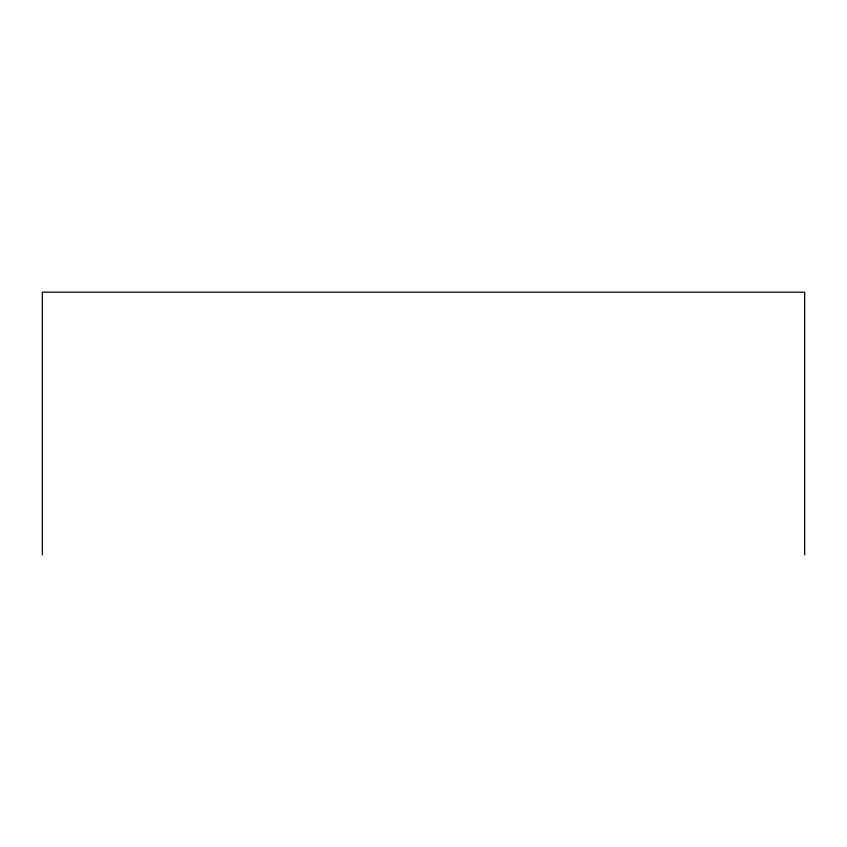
<?xml version="1.0" encoding="UTF-8"?>
<svg xmlns="http://www.w3.org/2000/svg" width="847" height="847" viewBox="0 0 847 847"><rect width="100%" height="100%" fill="white"/><g stroke="black" fill="none" stroke-linecap="round" stroke-linejoin="round"><path stroke-width="1.27" d="M804.65 554.817L804.65 292.183L42.35 292.183L42.35 554.817"/></g></svg>
